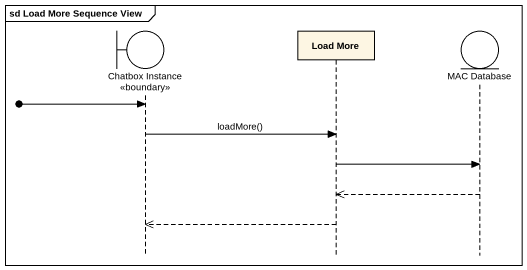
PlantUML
@startuml
mainframe sd Load More Sequence View
hide footbox
boundary "Chatbox Instance <<boundary>>" as Chatbox_Instance_boundary
participant "Load More" as Load_More
entity "MAC Database" as MAC_Database

[o-> Chatbox_Instance_boundary
Chatbox_Instance_boundary -> Load_More : loadMore()
Load_More -> MAC_Database
MAC_Database -->> Load_More
Load_More -->> Chatbox_Instance_boundary
@enduml
